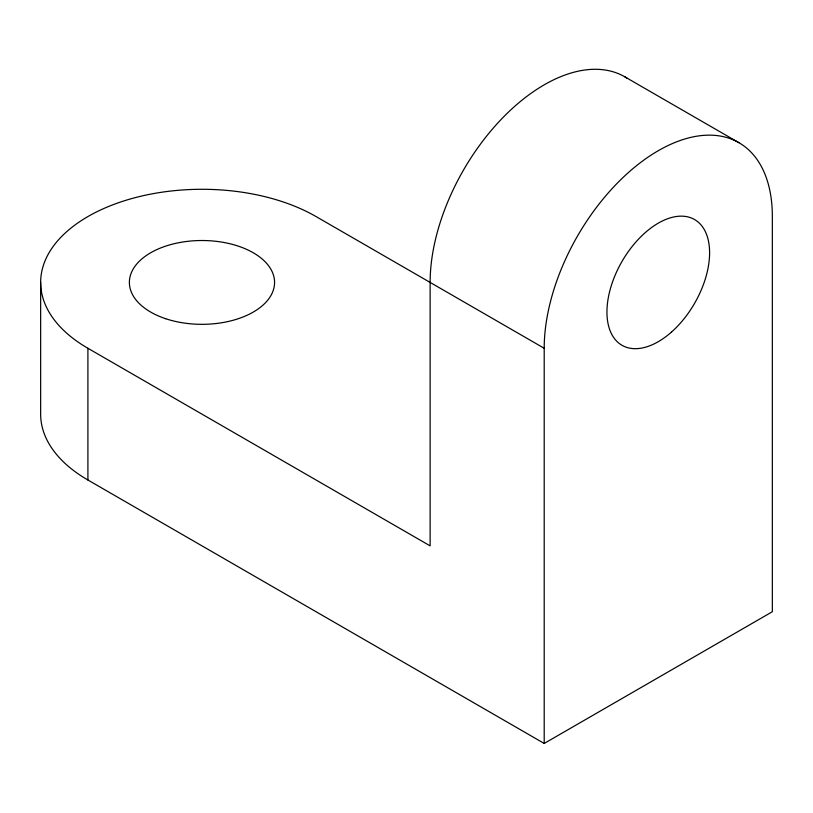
<?xml version="1.0" encoding="UTF-8"?>
<svg xmlns="http://www.w3.org/2000/svg" width="813" height="813" viewBox="0 0 813 813"><rect width="100%" height="100%" fill="white"/><g stroke="black" fill="none" stroke-linecap="round" stroke-linejoin="round"><path stroke-width="1.22" d="M544.202 743.448L772.35 611.722L772.35 216.563A161.33 93.139 -60 0 0 658.276 150.7A161.33 93.139 -60 0 0 544.202 348.279L544.202 743.448L87.906 480.005A161.33 93.139 0 0 1 40.65 414.142L40.65 282.426M624.862 76.849L738.936 142.702M544.202 348.279L316.054 216.563A161.33 93.139 0 0 0 87.906 216.563A161.33 93.139 0 0 0 87.906 348.279L87.906 480.005M87.906 348.279L430.128 545.869L430.128 282.416A161.33 93.139 -60 0 1 501.916 118.627A161.33 93.139 -60 0 1 626.935 78.099M671.558 331.999A72.601 41.91 -60 0 0 694.576 219.551A72.601 41.91 -60 0 0 608.693 295.708A72.601 41.91 -60 0 0 671.558 331.999M165.679 318.716A72.601 41.91 0 0 0 274.57 282.426A72.601 41.91 0 0 0 165.679 246.126A72.601 41.91 0 0 0 165.679 318.716"/></g></svg>
